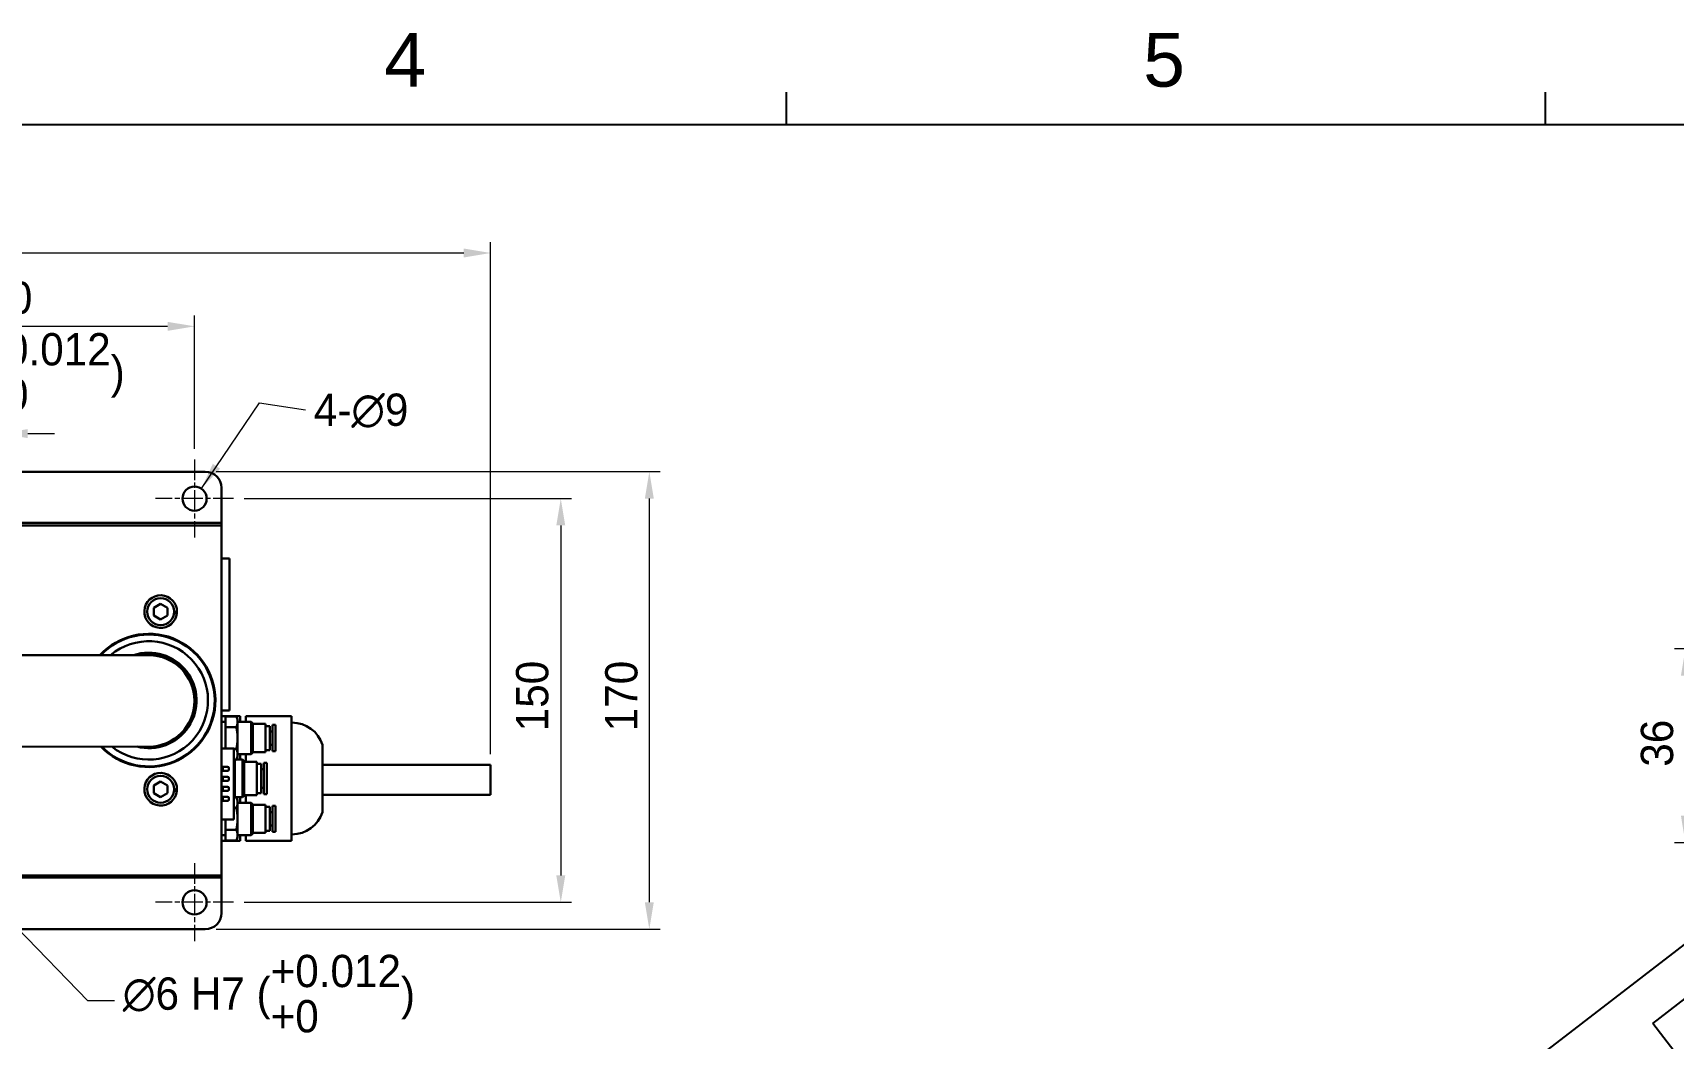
# Model space of a CAD drawing. Header units: millimetres. Extents: x 14 to 2348, y 26 to 1654.
# Drawn here: x 908 to 1517, y 1280 to 1654 of the extents above; entities that cross this region are included whole.
import ezdxf
from ezdxf.enums import TextEntityAlignment as Align

# ---------------------------------------------------------------- set-up
doc = ezdxf.new("R2010")
doc.units = ezdxf.units.MM
doc.header["$LTSCALE"] = 4
doc.linetypes.add('CHAIN', pattern=[0.3543, 0.2362, -0.0295, 0.0591, -0.0295])
doc.linetypes.add('LONG_DASH_DOTTED', pattern=[0.3001, 0.2362, -0.0295, 0.0049, -0.0295])
doc.layers.get('0').update_dxf_attribs({"lineweight": 25})
for name, color, linetype, lineweight in [('中心標記(ISO)', 7, 'LONG_DASH_DOTTED', 9), ('可見邊線(ISO)', 7, 'Continuous', 30), ('標註(ISO)', 7, 'Continuous', 9), ('符號(ISO)', 7, 'Continuous', 9)]:
    doc.layers.add(name, color=color, linetype=linetype, lineweight=lineweight)
doc.styles.add('temp', font='')
doc.styles.add('TEXTSTYLE_1_90', font='arial.ttf')
doc.styles.get('temp').set_extended_font_data('PMingLiU')
doc.dimstyles.new('工研院N500', dxfattribs={"dimscale": 4, "dimtxt": 3, "dimasz": 2.5, "dimexe": 1, "dimexo": 1, "dimgap": 0.762, "dimtad": 1, "dimdec": 3, "dimrnd": 1e-08, "dimdsep": 46, "dimtxsty": 'temp', "dimcen": 0.09, "dimdle": 10, "dimclrd": 1, "dimclre": 1, "dimclrt": 7, "dimazin": 2, "dimtfac": 0.666667, "dimtdec": 3, "dimtmove": 0, "dimatfit": 3, "dimfxl": 1, "dimtolj": 1, "dimlwd": 15, "dimlwe": 15, "dimarcsym": 0})
doc.dimstyles.new('工研院N500$7', dxfattribs={"dimscale": 4, "dimtxt": 3, "dimasz": 2.5, "dimexe": 1, "dimexo": 1, "dimgap": 0.762, "dimtad": 1, "dimdec": 3, "dimrnd": 1e-08, "dimdsep": 46, "dimtxsty": 'temp', "dimcen": 0.09, "dimdle": 10, "dimclrd": 7, "dimclre": 1, "dimclrt": 7, "dimazin": 2, "dimtfac": 0.666667, "dimtdec": 3, "dimtmove": 0, "dimatfit": 3, "dimfxl": 1, "dimtolj": 1, "dimlwd": 9, "dimlwe": 15, "dimarcsym": 0})

# ---------------------------------------------------------------- blocks, each defined once
blk = doc.blocks.new('圖框 A2')
at = {"color": 3, "linetype": 'Continuous', "true_color": 0x00ff00}
for p, q in [((297, 405), (297, 408)), ((367.5, 405), (367.5, 408)), ((15, 405), (579, 405))]:
    blk.add_line(p, q, dxfattribs=at)
at = {"color": 9, "true_color": 0xc0c0c0}
for p, q in [((383.91, 331.56), (362.53, 315.09)), ((377.46, 321.49), (386.37, 328.36)), ((395.79, 297.69), (377.46, 321.49))]:
    blk.add_line(p, q, dxfattribs=at)
at = {"color": 1, "true_color": 0xff0000, "style": 'TEXTSTYLE_1_90'}
for s, p in [('4', (261.56, 408.5)), ('5', (332.06, 408.5))]:
    blk.add_text(s, height=5, dxfattribs=at).set_placement(p, align=Align.CENTER)
blk = doc.blocks.new('*D32')
at = {"layer": 'Defpoints', "color": 0, "linetype": 'Continuous', "transparency": 16777216}
for p in [(967.99, 1544.96), (817.99, 1495.46), (967.99, 1495.46)]:
    blk.add_point(p, dxfattribs=at)
at = {"layer": '標註(ISO)', "color": 1, "linetype": 'Continuous', "lineweight": 15, "transparency": 16777216}
for p, q in [((817.99, 1499.46), (817.99, 1548.96)), ((967.99, 1499.46), (967.99, 1548.96)), ((827.99, 1544.96), (957.99, 1544.96))]:
    blk.add_line(p, q, dxfattribs=at)
at = {"layer": '標註(ISO)', "color": 1, "linetype": 'Continuous', "transparency": 16777216}
for points in [[(827.99, 1546.62), (827.99, 1543.29), (817.99, 1544.96)], [(957.99, 1546.62), (957.99, 1543.29), (967.99, 1544.96)]]:
    blk.add_solid(points, dxfattribs=at)
at = {"layer": '標註(ISO)', "color": 7, "linetype": 'Continuous', "lineweight": 18, "transparency": 16777216, "insert": (881.53, 1561.59), "char_height": 12, "attachment_point": 1, "style": 'temp'}
blk.add_mtext('\\A1;150', dxfattribs=at)
blk = doc.blocks.new('*D33')
at = {"layer": 'Defpoints', "color": 0, "linetype": 'Continuous', "transparency": 16777216}
for p in [(982.49, 1480.96), (982.49, 1330.96), (1104.07, 1330.96)]:
    blk.add_point(p, dxfattribs=at)
at = {"layer": '標註(ISO)', "color": 1, "linetype": 'Continuous', "lineweight": 15, "transparency": 16777216}
for p, q in [((986.49, 1480.96), (1108.07, 1480.96)), ((1104.07, 1470.96), (1104.07, 1340.96)), ((986.49, 1330.96), (1108.07, 1330.96))]:
    blk.add_line(p, q, dxfattribs=at)
at = {"layer": '標註(ISO)', "color": 1, "linetype": 'Continuous', "transparency": 16777216}
for points in [[(1102.41, 1470.96), (1105.74, 1470.96), (1104.07, 1480.96)], [(1102.41, 1340.96), (1105.74, 1340.96), (1104.07, 1330.96)]]:
    blk.add_solid(points, dxfattribs=at)
at = {"layer": '標註(ISO)', "color": 7, "linetype": 'Continuous', "lineweight": 18, "transparency": 16777216, "insert": (1087.44, 1394.5), "char_height": 12, "attachment_point": 1, "rotation": 90, "style": 'temp'}
blk.add_mtext('\\A1;150', dxfattribs=at)
blk = doc.blocks.new('*D36')
at = {"layer": 'Defpoints', "color": 0, "linetype": 'Continuous', "transparency": 16777216}
for p in [(1077.99, 1572.21), (404.79, 1405.82), (1077.99, 1382.01)]:
    blk.add_point(p, dxfattribs=at)
at = {"layer": '標註(ISO)', "color": 1, "linetype": 'Continuous', "lineweight": 15, "transparency": 16777216}
for p, q in [((404.79, 1409.82), (404.79, 1576.21)), ((1077.99, 1386.01), (1077.99, 1576.21)), ((414.79, 1572.21), (1067.99, 1572.21))]:
    blk.add_line(p, q, dxfattribs=at)
at = {"layer": '標註(ISO)', "color": 1, "linetype": 'Continuous', "transparency": 16777216}
for points in [[(414.79, 1573.87), (414.79, 1570.54), (404.79, 1572.21)], [(1067.99, 1573.87), (1067.99, 1570.54), (1077.99, 1572.21)]]:
    blk.add_solid(points, dxfattribs=at)
at = {"layer": '標註(ISO)', "color": 7, "linetype": 'Continuous', "lineweight": 18, "transparency": 16777216, "insert": (724, 1591.04), "char_height": 12, "attachment_point": 1, "style": 'temp'}
blk.add_mtext('\\A1;\\f新細明體|b0|i0;\\H12.0000;(680)', dxfattribs=at)
blk = doc.blocks.new('*D37')
at = {"layer": 'Defpoints', "color": 0, "linetype": 'Continuous', "transparency": 16777216}
for p in [(890.91, 1333.12), (895.07, 1328.8)]:
    blk.add_point(p, dxfattribs=at)
at = {"layer": '標註(ISO)', "color": 1, "linetype": 'Continuous', "lineweight": 15, "transparency": 16777216}
for p, q in [((892.63, 1330.96), (893.35, 1330.96)), ((892.99, 1330.6), (892.99, 1331.32)), ((928.29, 1294.29), (902.01, 1321.59)), ((938.29, 1294.29), (928.29, 1294.29))]:
    blk.add_line(p, q, dxfattribs=at)
at = {"layer": '標註(ISO)', "color": 1, "linetype": 'Continuous', "transparency": 16777216}
blk.add_solid([(903.21, 1322.75), (900.81, 1320.43), (895.07, 1328.8)], dxfattribs=at)
at = {"layer": '標註(ISO)', "color": 7, "linetype": 'Continuous', "lineweight": 18, "transparency": 16777216, "insert": (941.33, 1311.43), "char_height": 12, "attachment_point": 1, "style": 'temp'}
blk.add_mtext('\\A1;∅6 H7 (\\S+0.012^ +0;)', dxfattribs=at)
blk = doc.blocks.new('*D38')
at = {"layer": 'Defpoints', "color": 0, "linetype": 'Continuous', "transparency": 16777216}
for p in [(895.99, 1505.11), (889.99, 1482.96), (895.99, 1482.96)]:
    blk.add_point(p, dxfattribs=at)
at = {"layer": '標註(ISO)', "color": 1, "linetype": 'Continuous', "lineweight": 15, "transparency": 16777216}
for p, q in [((889.99, 1486.96), (889.99, 1509.11)), ((895.99, 1486.96), (895.99, 1509.11)), ((879.99, 1505.11), (869.99, 1505.11)), ((889.99, 1505.11), (895.99, 1505.11)), ((905.99, 1505.11), (915.99, 1505.11))]:
    blk.add_line(p, q, dxfattribs=at)
at = {"layer": '標註(ISO)', "color": 1, "linetype": 'Continuous', "transparency": 16777216}
for points in [[(879.99, 1506.78), (879.99, 1503.44), (889.99, 1505.11)], [(905.99, 1506.78), (905.99, 1503.44), (895.99, 1505.11)]]:
    blk.add_solid(points, dxfattribs=at)
at = {"layer": '標註(ISO)', "color": 7, "linetype": 'Continuous', "lineweight": 18, "transparency": 16777216, "insert": (845.63, 1542.44), "char_height": 12, "attachment_point": 1, "style": 'temp'}
blk.add_mtext('\\A1;6 H7 (\\S+0.012^ +0;)', dxfattribs=at)
blk = doc.blocks.new('*D39')
at = {"layer": 'Defpoints', "color": 0, "linetype": 'Continuous', "transparency": 16777216}
for p in [(971.99, 1490.96), (971.99, 1320.96), (1136.97, 1320.96)]:
    blk.add_point(p, dxfattribs=at)
at = {"layer": '標註(ISO)', "color": 1, "linetype": 'Continuous', "lineweight": 15, "transparency": 16777216}
for p, q in [((975.99, 1490.96), (1140.97, 1490.96)), ((1136.97, 1480.96), (1136.97, 1330.96)), ((975.99, 1320.96), (1140.97, 1320.96))]:
    blk.add_line(p, q, dxfattribs=at)
at = {"layer": '標註(ISO)', "color": 1, "linetype": 'Continuous', "transparency": 16777216}
for points in [[(1135.3, 1480.96), (1138.64, 1480.96), (1136.97, 1490.96)], [(1135.3, 1330.96), (1138.64, 1330.96), (1136.97, 1320.96)]]:
    blk.add_solid(points, dxfattribs=at)
at = {"layer": '標註(ISO)', "color": 7, "linetype": 'Continuous', "lineweight": 18, "transparency": 16777216, "insert": (1120.56, 1394.5), "char_height": 12, "attachment_point": 1, "rotation": 90, "style": 'temp'}
blk.add_mtext('\\A1;170', dxfattribs=at)
blk = doc.blocks.new('*D57')
at = {"layer": 'Defpoints', "color": 0, "linetype": 'Continuous', "transparency": 16777216}
for p in [(1551.04, 1425.11), (1521.95, 1353.11), (1570.47, 1353.11)]:
    blk.add_point(p, dxfattribs=at)
at = {"layer": '標註(ISO)', "color": 1, "linetype": 'Continuous', "lineweight": 15, "transparency": 16777216}
for p, q in [((1547.04, 1425.11), (1517.95, 1425.11)), ((1521.95, 1415.11), (1521.95, 1363.11)), ((1566.47, 1353.11), (1517.95, 1353.11))]:
    blk.add_line(p, q, dxfattribs=at)
at = {"layer": '標註(ISO)', "color": 1, "linetype": 'Continuous', "transparency": 16777216}
for points in [[(1520.29, 1415.11), (1523.62, 1415.11), (1521.95, 1425.11)], [(1520.29, 1363.11), (1523.62, 1363.11), (1521.95, 1353.11)]]:
    blk.add_solid(points, dxfattribs=at)
at = {"layer": '標註(ISO)', "color": 7, "linetype": 'Continuous', "lineweight": 18, "transparency": 16777216, "insert": (1505.39, 1381.33), "char_height": 12, "attachment_point": 1, "rotation": 90, "style": 'temp'}
blk.add_mtext('\\A1;36', dxfattribs=at)

msp = doc.modelspace()

# ---------------------------------------------------------------- linework, layer by layer
at = {"layer": '中心標記(ISO)', "linetype": 'CHAIN', "ltscale": 8.056153}
for p, q in [((967.99098, 1495.45646), (967.99098, 1466.45646)), ((982.49098, 1480.95646), (953.49098, 1480.95646)), ((967.99098, 1345.45646), (967.99098, 1316.45646)), ((982.49098, 1330.95646), (953.49098, 1330.95646))]:
    msp.add_line(p, q, dxfattribs=at)
at = {"layer": '可見邊線(ISO)'}
for p, q in [((819.49482, 1490.95646), (971.99098, 1490.95646)), ((977.99098, 1484.95646), (977.99098, 1471.95646)), ((787.99098, 1471.95646), (977.99098, 1471.95646)), ((977.99098, 1470.95646), (787.99098, 1470.95646)), ((977.99098, 1470.95646), (977.99098, 1471.95646)), ((977.99098, 1470.95646), (977.99098, 1467.95646)), ((977.99098, 1467.95646), (977.99098, 1343.95646)), ((980.99098, 1458.75646), (977.99098, 1458.75646)), ((980.99098, 1458.75646), (980.99098, 1456.25646)), ((980.99098, 1456.25646), (980.99098, 1404.75646)), ((952.89098, 1440.39984), (955.39098, 1441.84322)), ((952.89098, 1437.51309), (952.89098, 1440.39984)), ((955.39098, 1441.84322), (957.89098, 1440.39984)), ((957.89098, 1440.39984), (957.89098, 1437.51309)), ((960.38497, 1438.71146), (961.44602, 1438.71146)), ((960.38996, 1438.85586), (961.45014, 1438.85586)), ((955.39098, 1436.06971), (952.89098, 1437.51309)), ((957.89098, 1437.51309), (955.39098, 1436.06971)), ((961.42213, 1438.36586), (960.35597, 1438.36586)), ((950.97047, 1422.77905), (646.63452, 1422.95646)), ((977.99098, 1402.25646), (980.99098, 1402.25646)), ((980.99098, 1404.75646), (980.99098, 1402.25646)), ((984.99098, 1400.10599), (977.99098, 1400.10599)), ((977.99098, 1397.95646), (979.49098, 1397.95646)), ((979.49098, 1395.99792), (979.49098, 1400.03937)), ((983.48601, 1400.03937), (979.49098, 1400.03937)), ((979.49098, 1388.14646), (979.49098, 1395.99792)), ((983.48601, 1395.99792), (979.49098, 1395.99792)), ((983.99098, 1398.95646), (983.48601, 1400.03937)), ((983.99098, 1398.01864), (983.99098, 1398.95646)), ((983.99098, 1391.95646), (983.99098, 1398.01864)), ((983.99098, 1397.95646), (988.99098, 1397.95646)), ((984.99098, 1400.10599), (984.99098, 1399.70406)), ((984.99098, 1399.70406), (984.99098, 1397.95646)), ((986.99098, 1399.47312), (986.99098, 1400.143)), ((986.99098, 1400.143), (1003.99098, 1400.143)), ((986.99098, 1397.95646), (986.99098, 1399.47312)), ((988.99098, 1397.95646), (988.99098, 1385.95646)), ((989.60448, 1397.34296), (988.99098, 1397.95646)), ((989.60448, 1397.34296), (989.60448, 1386.56996)), ((989.60448, 1397.20646), (994.30448, 1397.20646)), ((994.30448, 1397.20646), (994.30448, 1386.70646)), ((994.30448, 1396.45646), (996.00448, 1396.45646)), ((996.00448, 1396.45646), (996.00448, 1387.45646)), ((997.00448, 1396.83146), (997.00448, 1387.08146)), ((997.00448, 1396.83146), (998.10448, 1396.83146)), ((998.10448, 1396.83146), (998.10448, 1387.08146)), ((1003.99098, 1400.143), (1003.99098, 1399.47312)), ((1003.99098, 1399.47312), (1003.99098, 1394.92649)), ((1003.99098, 1397.70646), (1004.19098, 1397.70646)), ((983.99098, 1385.89429), (983.99098, 1391.95646)), ((996.00448, 1394.45646), (997.00448, 1394.45646)), ((1003.99098, 1394.92649), (1003.99098, 1390.37986)), ((1003.99098, 1390.37986), (1003.99098, 1386.04973)), ((646.6147, 1388.95647), (950.95065, 1388.77905)), ((977.99098, 1388.14646), (982.59098, 1388.14646)), ((982.59098, 1388.14646), (982.59098, 1385.74646)), ((983.48601, 1387.91501), (982.59098, 1387.91501)), ((982.59098, 1364.16646), (982.59098, 1385.74646)), ((983.48601, 1383.87356), (982.59098, 1383.87356)), ((982.99098, 1376.95646), (982.99098, 1383.87356)), ((983.99098, 1384.95646), (983.48601, 1383.87356)), ((983.52467, 1383.95646), (985.76398, 1383.95646)), ((983.99098, 1385.95646), (988.99098, 1385.95646)), ((983.99098, 1384.95646), (983.99098, 1385.89429)), ((984.99098, 1385.95646), (984.99098, 1383.95646)), ((985.76398, 1383.95646), (985.76398, 1369.95646)), ((986.37748, 1383.34296), (985.76398, 1383.95646)), ((986.99098, 1383.20646), (986.99098, 1385.95646)), ((989.60448, 1386.56996), (988.99098, 1385.95646)), ((989.60448, 1386.70646), (994.30448, 1386.70646)), ((994.30448, 1387.45646), (996.00448, 1387.45646)), ((996.00448, 1389.45646), (997.00448, 1389.45646)), ((997.00448, 1387.08146), (998.10448, 1387.08146)), ((1003.99098, 1386.04973), (1003.99098, 1376.95646)), ((1015.58999, 1389.45646), (1015.58999, 1364.45646)), ((978.49098, 1379.75646), (978.49098, 1381.25646)), ((978.49098, 1381.25646), (980.29098, 1381.25646)), ((980.29098, 1379.75646), (978.49098, 1379.75646)), ((978.49098, 1376.05646), (978.49098, 1377.55646)), ((978.49098, 1377.55646), (980.29098, 1377.55646)), ((980.79098, 1380.75646), (980.79098, 1380.25646)), ((986.37748, 1383.34296), (986.37748, 1370.56996)), ((986.37748, 1383.20646), (991.07748, 1383.20646)), ((991.07748, 1383.20646), (991.07748, 1370.70646)), ((991.07748, 1382.45646), (992.77748, 1382.45646)), ((992.77748, 1382.45646), (992.77748, 1371.45646)), ((992.77748, 1380.40646), (993.77748, 1380.40646)), ((993.77748, 1382.83146), (993.77748, 1371.08146)), ((993.77748, 1382.83146), (994.87748, 1382.83146)), ((994.87748, 1382.83146), (994.87748, 1371.08146)), ((1077.99098, 1382.00719), (1015.58999, 1382.00719)), ((1077.99098, 1370.90719), (1077.99098, 1382.00719)), ((952.89098, 1374.39984), (955.39098, 1375.84322)), ((952.89098, 1371.51309), (952.89098, 1374.39984)), ((955.39098, 1370.06971), (952.89098, 1371.51309)), ((955.39098, 1375.84322), (957.89098, 1374.39984)), ((957.89098, 1371.51309), (955.39098, 1370.06971)), ((957.89098, 1374.39984), (957.89098, 1371.51309)), ((961.42213, 1372.36586), (960.35597, 1372.36586)), ((960.38497, 1372.71146), (961.44602, 1372.71146)), ((960.38996, 1372.85586), (961.45014, 1372.85586)), ((980.29098, 1376.05646), (978.49098, 1376.05646)), ((978.49098, 1372.35646), (978.49098, 1373.85646)), ((978.49098, 1373.85646), (980.29098, 1373.85646)), ((980.29098, 1372.35646), (978.49098, 1372.35646)), ((980.79098, 1377.05646), (980.79098, 1376.55646)), ((980.79098, 1373.35646), (980.79098, 1372.85646)), ((982.99098, 1370.03937), (982.99098, 1376.95646)), ((991.07748, 1371.45646), (992.77748, 1371.45646)), ((992.77748, 1373.50646), (993.77748, 1373.50646)), ((1003.99098, 1376.95646), (1003.99098, 1367.8632)), ((978.49098, 1368.65646), (978.49098, 1370.15646)), ((978.49098, 1370.15646), (980.29098, 1370.15646)), ((980.29098, 1368.65646), (978.49098, 1368.65646)), ((980.79098, 1369.65646), (980.79098, 1369.15646)), ((983.48601, 1370.03937), (982.59098, 1370.03937)), ((983.48601, 1365.99792), (982.59098, 1365.99792)), ((983.99098, 1368.95646), (983.48601, 1370.03937)), ((983.52467, 1369.95646), (985.76398, 1369.95646)), ((983.99098, 1368.01864), (983.99098, 1368.95646)), ((983.99098, 1361.95646), (983.99098, 1368.01864)), ((983.99098, 1367.95646), (988.99098, 1367.95646)), ((984.99098, 1369.95646), (984.99098, 1367.95646)), ((986.37748, 1370.56996), (985.76398, 1369.95646)), ((986.37748, 1370.70646), (991.07748, 1370.70646)), ((986.99098, 1367.95646), (986.99098, 1370.70646)), ((988.99098, 1367.95646), (988.99098, 1355.95646)), ((989.60448, 1367.34296), (988.99098, 1367.95646)), ((989.60448, 1367.34296), (989.60448, 1356.56996)), ((989.60448, 1367.20646), (994.30448, 1367.20646)), ((993.77748, 1371.08146), (994.87748, 1371.08146)), ((994.30448, 1367.20646), (994.30448, 1356.70646)), ((994.30448, 1366.45646), (996.00448, 1366.45646)), ((996.00448, 1366.45646), (996.00448, 1357.45646)), ((997.00448, 1366.83146), (997.00448, 1357.08146)), ((997.00448, 1366.83146), (998.10448, 1366.83146)), ((998.10448, 1366.83146), (998.10448, 1357.08146)), ((1003.99098, 1367.8632), (1003.99098, 1363.53307)), ((1077.99098, 1370.90719), (1015.58999, 1370.90719)), ((977.99098, 1361.76646), (982.59098, 1361.76646)), ((979.49098, 1357.91501), (979.49098, 1361.76646)), ((982.59098, 1364.16646), (982.59098, 1361.76646)), ((983.99098, 1355.89429), (983.99098, 1361.95646)), ((996.00448, 1364.45646), (997.00448, 1364.45646)), ((996.00448, 1359.45646), (997.00448, 1359.45646)), ((1003.99098, 1363.53307), (1003.99098, 1358.98644)), ((977.99098, 1355.95646), (979.49098, 1355.95646)), ((984.99098, 1353.80694), (977.99098, 1353.80694)), ((979.49098, 1353.87356), (979.49098, 1357.91501)), ((983.48601, 1357.91501), (979.49098, 1357.91501)), ((983.48601, 1353.87356), (979.49098, 1353.87356)), ((983.99098, 1354.95646), (983.48601, 1353.87356)), ((983.99098, 1355.95646), (988.99098, 1355.95646)), ((983.99098, 1354.95646), (983.99098, 1355.89429)), ((984.99098, 1355.95646), (984.99098, 1354.20886)), ((984.99098, 1354.20886), (984.99098, 1353.80694)), ((986.99098, 1354.4398), (986.99098, 1355.95646)), ((986.99098, 1353.76993), (986.99098, 1354.4398)), ((986.99098, 1353.76993), (1003.99098, 1353.76993)), ((989.60448, 1356.56996), (988.99098, 1355.95646)), ((989.60448, 1356.70646), (994.30448, 1356.70646)), ((994.30448, 1357.45646), (996.00448, 1357.45646)), ((997.00448, 1357.08146), (998.10448, 1357.08146)), ((1003.99098, 1358.98644), (1003.99098, 1354.4398)), ((1003.99098, 1356.20646), (1004.19098, 1356.20646)), ((1003.99098, 1354.4398), (1003.99098, 1353.76993)), ((787.99098, 1340.95646), (977.99098, 1340.95646)), ((977.99098, 1343.95646), (977.99098, 1340.95646)), ((977.99098, 1340.20646), (977.99098, 1340.95646)), ((787.99098, 1340.20646), (977.99098, 1340.20646)), ((977.99098, 1340.20646), (977.99098, 1326.95646)), ((819.49482, 1320.95646), (971.99098, 1320.95646))]:
    msp.add_line(p, q, dxfattribs=at)
for centre, radius in [((967.99098, 1480.95646), 4.5), ((955.39098, 1438.95646), 5), ((955.39098, 1372.95646), 5), ((967.99098, 1330.95646), 4.5)]:
    msp.add_circle(centre, radius, dxfattribs=at)
for centre, radius, start, end in [((971.99098, 1484.95646), 6, 0, 90), ((955.39098, 1438.95646), 6.06, 359.04880021, 354.40713918), ((955.39098, 1438.95646), 6.06, 354.40713918, 357.68295497), ((950.99098, 1405.95646), 24.75, 223.91717277, 137.14641016), ((950.99098, 1405.95646), 24.5, 224.48349696, 136.60223191), ((950.99098, 1405.95646), 22, 231.29977107, 130.08964296), ((950.99098, 1405.95646), 17.75, 255.37418239, 108.56982811), ((950.99098, 1405.95646), 17.25, 264.70915501, 102.74793789), ((950.96056, 1405.77905), 17, 269.96659954, 89.96659954), ((1004.19098, 1385.70646), 12, 18.20995686, 90), ((955.39098, 1372.95646), 6.06, 359.04880021, 354.40713918), ((980.29098, 1380.75646), 0.5, 0, 90), ((980.29098, 1380.25646), 0.5, 270, 0), ((980.29098, 1377.05646), 0.5, 0, 90), ((955.39098, 1372.95646), 6.06, 354.40713918, 357.68295497), ((980.29098, 1376.55646), 0.5, 270, 0), ((980.29098, 1373.35646), 0.5, 0, 90), ((980.29098, 1372.85646), 0.5, 270, 0), ((980.29098, 1369.65646), 0.5, 0, 90), ((980.29098, 1369.15646), 0.5, 270, 0), ((1004.19098, 1368.20646), 12, 270, 341.79004314), ((971.99098, 1326.95646), 6, 270, 0)]:
    msp.add_arc(centre, radius, start, end, dxfattribs=at)
for points, weights in [([(983.48601, 1400.03937), (983.99098, 1398.95646), (983.99098, 1398.01864)], [1.01001874936, 1.04314139574, 1]), ([(983.99098, 1398.01864), (983.99098, 1397.08082), (983.48601, 1395.99792)], [1, 1.04314139574, 1.01001874936]), ([(983.48601, 1395.99792), (983.99098, 1393.83211), (983.99098, 1391.95646)], [1.01001874936, 1.04314139574, 1]), ([(983.99098, 1391.95646), (983.99098, 1390.08082), (983.48601, 1387.91501)], [1, 1.04314139574, 1.01001874936]), ([(982.96939, 1383.87356), (982.8994, 1383.15143), (982.59098, 1382.36074)], [1.01352204374, 1.03148823279, 1.01979326879]), ([(983.48601, 1387.91501), (983.99098, 1386.83211), (983.99098, 1385.89429)], [1.01001874936, 1.04314139574, 1]), ([(983.99098, 1385.89429), (983.99098, 1384.95646), (983.48601, 1383.87356)], [1, 1.04314139574, 1.01001874936]), ([(982.59098, 1380.87035), (982.99098, 1378.8194), (982.99098, 1376.95646)], [1.01979326879, 1.03501256197, 1]), ([(982.99098, 1376.95646), (982.99098, 1375.09352), (982.59098, 1373.04258)], [1, 1.03501256197, 1.01979326879]), ([(982.59098, 1371.55219), (982.8994, 1370.76149), (982.96939, 1370.03937)], [1.01979326879, 1.03148823279, 1.01352204374]), ([(983.48601, 1370.03937), (983.99098, 1368.95646), (983.99098, 1368.01864)], [1.01001874936, 1.04314139574, 1]), ([(983.99098, 1368.01864), (983.99098, 1367.08082), (983.48601, 1365.99792)], [1, 1.04314139574, 1.01001874936]), ([(983.48601, 1365.99792), (983.99098, 1363.83211), (983.99098, 1361.95646)], [1.01001874936, 1.04314139574, 1]), ([(983.99098, 1361.95646), (983.99098, 1360.08082), (983.48601, 1357.91501)], [1, 1.04314139574, 1.01001874936]), ([(983.48601, 1357.91501), (983.99098, 1356.83211), (983.99098, 1355.89429)], [1.01001874936, 1.04314139574, 1]), ([(983.99098, 1355.89429), (983.99098, 1354.95646), (983.48601, 1353.87356)], [1, 1.04314139574, 1.01001874936])]:
    msp.add_rational_spline(points, weights, degree=2, dxfattribs=at)

# ---------------------------------------------------------------- block references
at = {"xscale": 4, "yscale": 4, "zscale": 4}
msp.add_blockref('圖框 A2', (0, 0), dxfattribs=at)

# ---------------------------------------------------------------- texts
at = {"layer": '符號(ISO)', "color": 7, "insert": (1012.32349, 1519.97532), "char_height": 12.0000005, "width": 39.0776677, "attachment_point": 1, "line_spacing_factor": 0.525, "style": 'temp'}
msp.add_mtext('{4-\\fAIGDT|b0|i0;\\H11.9888;n\\f新細明體|b0|i0;\\H12.0000;9 }', dxfattribs=at)

# ---------------------------------------------------------------- dimensions: what is measured, and where the dimension line sits
at = {"layer": '標註(ISO)', "color": 1, "linetype": 'Continuous', "lineweight": 18, "true_color": 0xff0000}
for base, p1, p2, text, override, picture, middle in [((1077.99098, 1572.20693), (404.78887, 1405.81552), (1077.99098, 1382.00719), '\\f新細明體|b0|i0;\\H12.0000;(<>)', {"dimgap": 0.762, "dimdec": 3, "dimlfac": 1.010098, "dimtol": 0, "dimlim": 0, "dimtp": 0, "dimtm": 0, "dimtdec": 3, "dimtofl": 0, "dimatfit": 1}, '*D36', (741.38993, 1572.20693)), ((895.99098, 1505.11124), (889.99098, 1482.95646), (895.99098, 1482.95646), '<> H7 (\\S+0.012^ +0;)', {"dimdec": 3, "dimtp": 0.012, "dimtm": 0, "dimtdec": 3, "dimtofl": 1, "dimatfit": 1}, '*D38', (892.99098, 1505.11124))]:
    dim = msp.add_linear_dim(base=base, p1=p1, p2=p2, angle=180, text=text, dimstyle='工研院N500', override=override, dxfattribs=at)
    dim.commit()
    dim.dimension.update_dxf_attribs({"geometry": picture, "text_midpoint": middle, "dimtype": 160})
for base, p1, p2, angle, override, picture, middle in [((967.99098, 1544.95646), (817.99098, 1495.45646), (967.99098, 1495.45646), 180, {"dimgap": 0.762, "dimdec": 3, "dimtol": 0, "dimlim": 0, "dimtp": 0, "dimtm": 0, "dimtdec": 3, "dimtofl": 0, "dimatfit": 1}, '*D32', (892.99098, 1544.95646)), ((1136.96877, 1320.95646), (971.99098, 1490.95646), (971.99098, 1320.95646), 270, {"dimgap": 0.762, "dimdec": 3, "dimtol": 0, "dimlim": 0, "dimtp": 0, "dimtm": 0, "dimtdec": 3, "dimtofl": 0, "dimatfit": 1}, '*D39', (1136.96877, 1405.95646)), ((1104.07332, 1330.95646), (982.49098, 1480.95646), (982.49098, 1330.95646), 90, {"dimgap": 0.762, "dimdec": 3, "dimtol": 0, "dimlim": 0, "dimtp": 0, "dimtm": 0, "dimtdec": 3, "dimtofl": 0, "dimatfit": 1}, '*D33', (1104.07332, 1405.95646)), ((1521.95273, 1353.10561), (1551.0372, 1425.10561), (1570.46563, 1353.10561), 270, {"dimgap": 0.762, "dimdec": 3, "dimlfac": 0.5, "dimtol": 0, "dimlim": 0, "dimtp": 0, "dimtm": 0, "dimtdec": 3, "dimtofl": 0, "dimatfit": 1}, '*D57', (1521.95273, 1389.10561))]:
    dim = msp.add_linear_dim(base=base, p1=p1, p2=p2, angle=angle, dimstyle='工研院N500', override=override, dxfattribs=at)
    dim.commit()
    dim.dimension.update_dxf_attribs({"geometry": picture, "text_midpoint": middle, "dimtype": 160})
dim = msp.add_diameter_dim_2p(p1=(890.91056, 1333.11791), p2=(895.0714, 1328.79502), text='<> H7 (\\S+0.012^ +0;)', dimstyle='工研院N500', override={"dimtad": 0, "dimtih": 1, "dimtoh": 1, "dimdec": 3, "dimlfac": 1, "dimtp": 0.012, "dimtm": 0, "dimtdec": 3, "dimtofl": 0}, dxfattribs=at)
dim.commit()
dim.dimension.update_dxf_attribs({"geometry": '*D37', "text_midpoint": (993.17848, 1294.28668), "dimtype": 163})

# ---------------------------------------------------------------- leaders
at = {"layer": '符號(ISO)', "color": 7, "linetype": 'Continuous', "lineweight": 9, "annotation_type": 0, "has_hookline": 1, "hookline_direction": 0, "text_width": 35.29676}
msp.add_leader([(970.5207, 1484.67809), (992.16588, 1516.52158), (1009.27549, 1513.97532)], dimstyle='工研院N500$7', override={"dimtad": 0}, dxfattribs=at)

doc.saveas('drawing.dxf')
